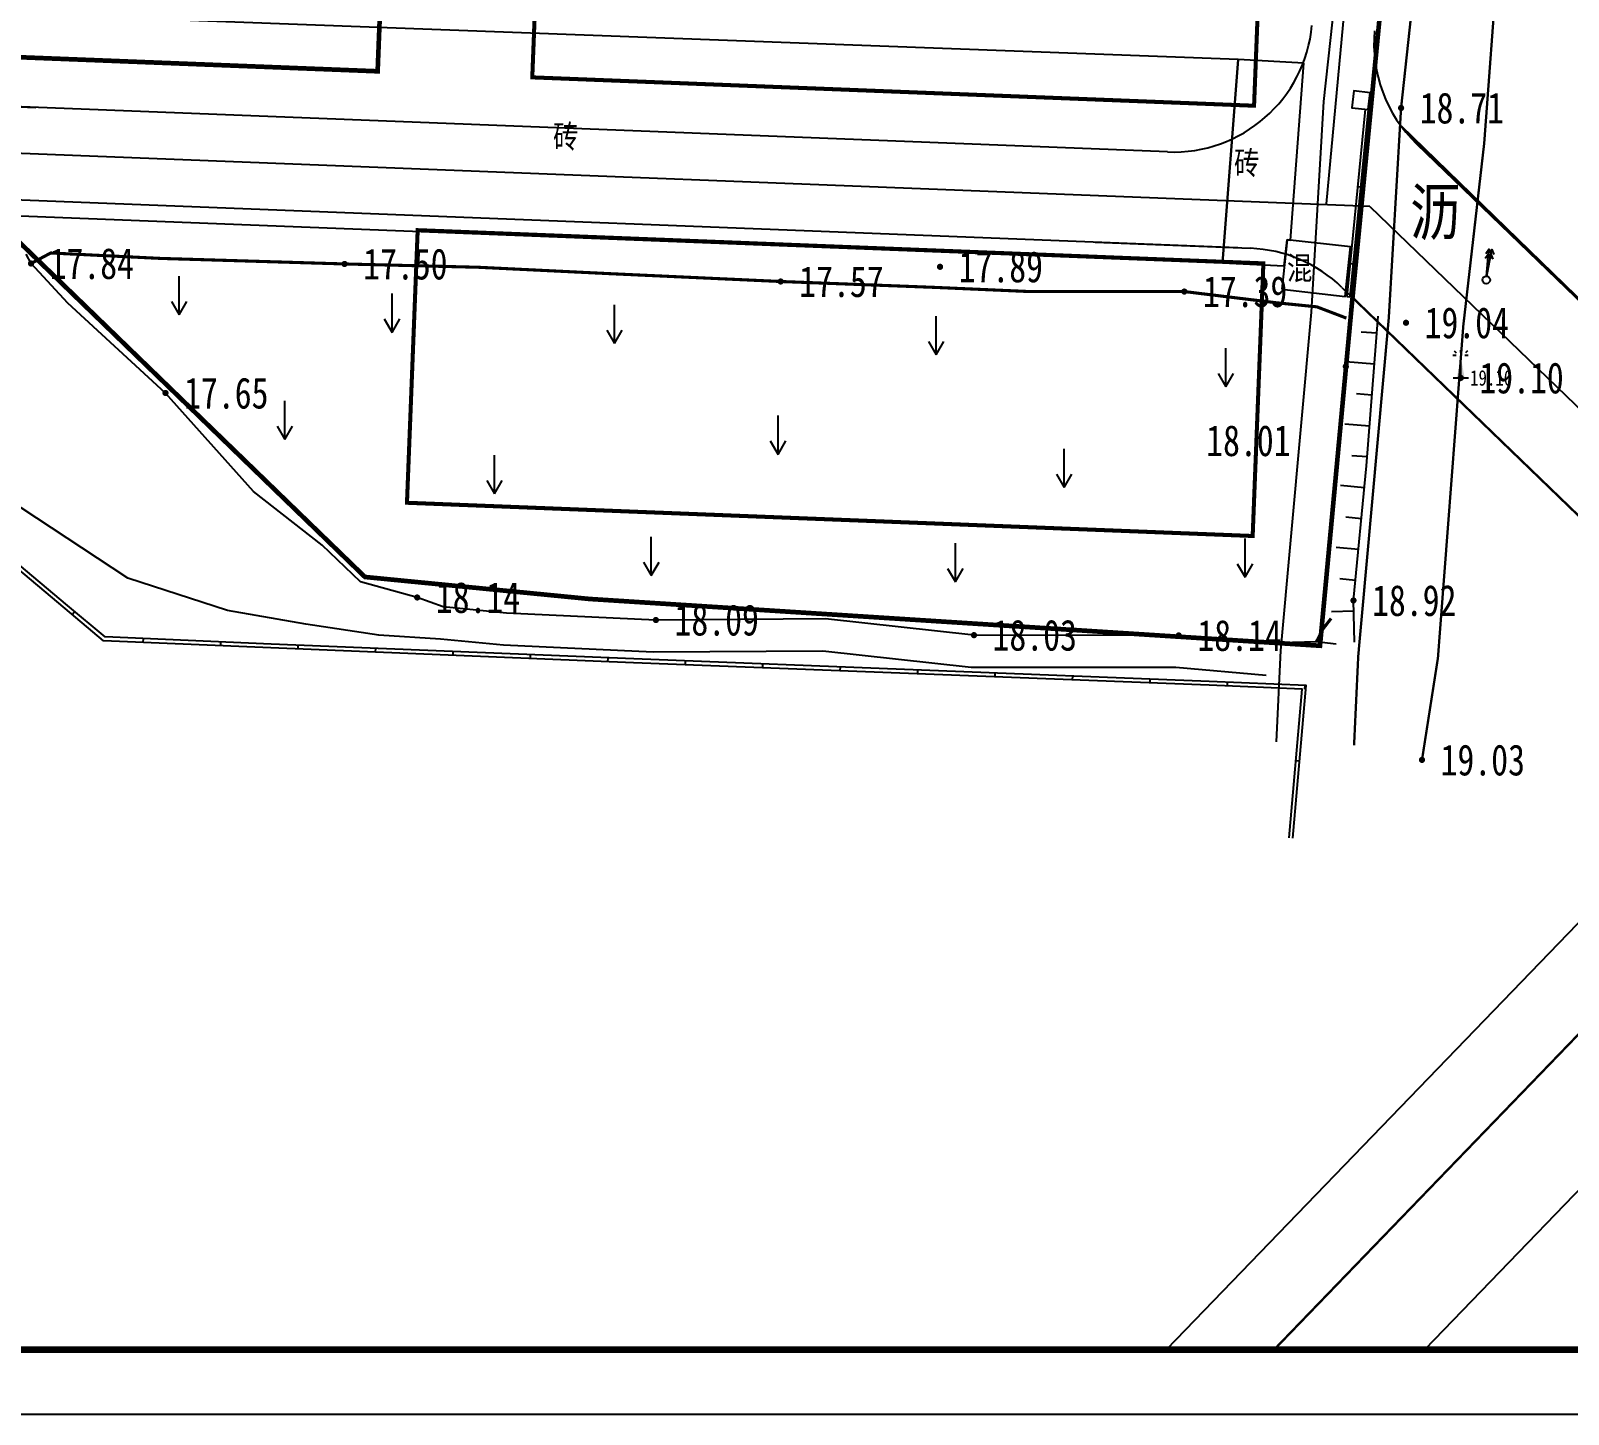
# Model space of a CAD drawing. Extents: x -21908402 to 1987571, y 88493 to 5079726.
# Drawn here: x 1891021 to 1914826, y 403493 to 424913 of the extents above; entities that cross this region are included whole.
import ezdxf
from ezdxf.enums import TextEntityAlignment as Align

# ---------------------------------------------------------------- set-up
doc = ezdxf.new("R2010")
doc.units = 0
doc.header["$LTSCALE"] = 1000
doc.linetypes.add('DOTE', pattern=[2.4200000000000004, 2, -0.2, 0.02, -0.2])
doc.linetypes.add('X4', pattern=[1.6, 0, -1.6])
doc.layers.add('ASSIST', color=7, linetype='Continuous', plot=False)
for name, color, linetype in [('DLSS', 4, 'Continuous'), ('DMTZ', 3, 'Continuous'), ('GCD', 251, 'Continuous'), ('GXYZ', 2, 'Continuous'), ('JJ', 2, 'Continuous'), ('JMD', 6, 'Continuous'), ('PUB_TEXT', 7, 'Continuous'), ('PUB_TITLE', 4, 'Continuous'), ('RD-中线', 1, 'Continuous'), ('RD-红线', 7, 'Continuous'), ('SXSS', 5, 'Continuous'), ('TK', 7, 'Continuous'), ('ZBTZ', 250, 'Continuous'), ('报批', 7, 'Continuous'), ('道路中心线', 1, 'DOTE')]:
    doc.layers.add(name, color=color, linetype=linetype)
doc.styles.add('HZ', font='simhei.ttf', dxfattribs={"width": 0.8})
doc.styles.get("Standard").update_dxf_attribs({"font": 'tssdeng.shx', "width": 0.7, "bigfont": 'hztxt.shx'})
doc.dimstyles.get("Standard").update_dxf_attribs({"dimscale": 100, "dimtxt": 3.5, "dimasz": 1, "dimexe": 2.5, "dimexo": 3, "dimgap": 1.5, "dimtad": 1, "dimdec": 0, "dimzin": 0, "dimdsep": 46, "dimtxsty": 'Standard', "dimblk": 'ARCHTICK', "dimcen": 0.09, "dimadec": 0, "dimazin": 0, "dimtfac": 1, "dimtdec": 0, "dimtix": 1, "dimtmove": 2, "dimatfit": 3, "dimfxl": 1, "dimtolj": 1, "dimtzin": 0, "dimarcsym": 0})

# ---------------------------------------------------------------- blocks, each defined once
blk = doc.blocks.new('gc056')
for p, q in [((-1.010773061150472, 2.948453608247423), (-0.6020277997430346, 2.948453608247423)), ((-0.8472749565874969, 3.498281786941581), (-0.6020277997430346, 3.223367697594502)), ((0, 3.257731958762887), (0, 3.56872852233677)), ((0, 0), (0, 2.742268041237113)), ((0.54245893219779, 2.948453608247423), (0.9512041936052271, 2.948453608247423)), ((0.8472749565874969, 3.498281786941581), (0.6020277997430346, 3.223367697594502)), ((-1, 0), (1, 0))]:
    blk.add_line(p, q)
blk.add_solid([(-0.5, 0), (0, 2.742268041237113), (0.5, 0)])
blk = doc.blocks.new('gc013a')
at = {"linetype": 'Continuous'}
blk.add_line((0.5, 0), (4, 0), dxfattribs=at)
at = {"linetype": 'Continuous', "flags": 128}
for points in [[(2.771799785178776, 0.35355), (3.384166348194753, 0), (2.771799785178776, -0.35355)], [(3.387748909760055, 0.35355), (4, 0), (3.387748909760055, -0.35355)]]:
    blk.add_lwpolyline(points, dxfattribs=at)
blk = doc.blocks.new('gc170')
at = {"linetype": 'Continuous'}
blk.add_circle((0, 0), 0.5, dxfattribs=at)
blk = doc.blocks.new('GC200')
at = {"linetype": 'Continuous', "const_width": 0.2, "flags": 128}
blk.add_lwpolyline([(-0.1, 0, 1), (0.1, 0, 1)], format="xyb", close=True, dxfattribs=at)
blk = doc.blocks.new('gc120')
at = {"color": 251}
for p, q in [((0, 0), (0, 2.5)), ((-0.5000000000000006, 0.8660254037844382), (0, 0)), ((0, 0), (0.5000000000000002, 0.8660254037844385))]:
    blk.add_line(p, q, dxfattribs=at)
blk = doc.blocks.new('dxt')
at = {"color": 251, "linetype": 'Continuous', "flags": 128}
for points in [[(40393433.67903597, 3421924.900648416), (40393432.48490972, 3421912.824469824)], [(40393432.48490972, 3421912.824469824), (40393432.68393905, 3421912.804789248)]]:
    blk.add_lwpolyline(points, dxfattribs=at)
at = {"layer": 'ASSIST', "color": 251, "linetype": 'X4', "elevation": 18.193, "flags": 128}
blk.add_lwpolyline([(40393432.462, 3421911.432), (40393432.425, 3421908.307), (40393432.512, 3421906.748), (40393431.475, 3421892.054), (40393430.959, 3421891.386), (40393430.523, 3421890.542)], dxfattribs=at)
at = {"layer": 'DLSS', "color": 251, "linetype": 'Continuous', "const_width": 0.15, "flags": 128}
for points, elevation in [([(40393445.15730781, 3421970.347067747), (40393444.452, 3421963.686), (40393442.525, 3421938.454), (40393441.353, 3421922.709), (40393440.006, 3421910.954), (40393438.368, 3421889.509), (40393437.34, 3421882.929)], 18.937), ([(40393432.958, 3421883.866), (40393433.228, 3421889.646), (40393435.19791991, 3421911.436473823), (40393435.991, 3421924.988), (40393437.423, 3421938.208), (40393438.394, 3421955.72), (40393438.581, 3421962.905)], 18.912)]:
    blk.add_lwpolyline(points, dxfattribs=dict(at, elevation=elevation))
at = {"layer": 'DMTZ', "color": 251, "linetype": 'Continuous'}
for p, q in [((40393434.42374136, 3421910.450953614, 18.968), (40393433.42673621, 3421910.528288795, 18.968)), ((40393434.269071, 3421908.456943314, 18.968), (40393432.42846574, 3421908.599714432, 18.968)), ((40393434.11440064, 3421906.462933013, 18.968), (40393433.11739549, 3421906.540268194, 18.968)), ((40393433.95973027, 3421904.468922712, 18.968), (40393432.35991628, 3421904.593016258, 18.968)), ((40393433.80505992, 3421902.474912412, 18.968), (40393432.80805476, 3421902.552247592, 18.968)), ((40393433.62344444, 3421900.483251024, 18.968), (40393432.08041847, 3421900.632610532, 18.968)), ((40393433.43075206, 3421898.492555254, 18.968), (40393432.43540418, 3421898.588901442, 18.968)), ((40393433.23805968, 3421896.501859484, 18.968), (40393431.79873126, 3421896.641181434, 18.968)), ((40393433.04536731, 3421894.511163714, 18.968), (40393432.05001943, 3421894.607509903, 18.968)), ((40393432.93683014, 3421892.517419832, 18.968), (40393431.50527094, 3421892.482930823, 18.968))]:
    blk.add_line(p, q, dxfattribs=at)
at = {"layer": 'DMTZ', "color": 251, "linetype": 'Continuous', "elevation": 18.968, "flags": 128}
blk.add_lwpolyline([(40393432.985, 3421890.518), (40393432.92, 3421893.216), (40393433.76, 3421901.894), (40393434.51, 3421911.563)], dxfattribs=at)
at = {"layer": 'JJ', "color": 251, "linetype": 'Continuous', "elevation": 18.912, "flags": 128}
blk.add_lwpolyline([(40393427.9634463, 3421884.099309605), (40393428.23851912, 3421889.987905452), (40393430.21109103, 3421911.807714526), (40393431.0067636, 3421925.403539211), (40393432.43793771, 3421938.615914696), (40393433.39760309, 3421955.9234946), (40393433.58269258, 3421963.035088167)], dxfattribs=at)
at = {"layer": 'JMD', "color": 251, "linetype": 'Continuous'}
for p, q in [((40393433.18702157, 3421919.92491512), (40393433.3860509, 3421919.905234544)), ((40393432.69500718, 3421914.949181824), (40393432.89403651, 3421914.929501248)), ((40393350.43335357, 3421892.499542173), (40393350.2727005, 3421892.307994287)), ((40393354.83497389, 3421890.756923367), (40393354.82435463, 3421890.507149007)), ((40393359.83046111, 3421890.544538142), (40393359.81984185, 3421890.294763781)), ((40393364.82605939, 3421890.334813301), (40393364.8158227, 3421890.085022968)), ((40393369.82186604, 3421890.130079376), (40393369.81162934, 3421889.880289043)), ((40393374.81767268, 3421889.925345451), (40393374.80743598, 3421889.675555119)), ((40393379.81347933, 3421889.720611527), (40393379.80324263, 3421889.470821194)), ((40393384.80928597, 3421889.515877602), (40393384.79904927, 3421889.266087269)), ((40393389.805348, 3421889.317525611), (40393389.79559217, 3421889.067716036)), ((40393394.8015395, 3421889.122409187), (40393394.79178368, 3421888.872599612)), ((40393399.79773101, 3421888.927292764), (40393399.78797519, 3421888.677483189)), ((40393404.79392252, 3421888.732176341), (40393404.7841667, 3421888.482366765)), ((40393409.79011403, 3421888.537059917), (40393409.78035821, 3421888.287250342)), ((40393414.78630554, 3421888.341943494), (40393414.77654971, 3421888.092133918)), ((40393419.78249704, 3421888.14682707), (40393419.77274122, 3421887.897017495)), ((40393424.77854901, 3421887.948268554), (40393424.76805173, 3421887.698489037)), ((40393429.77413934, 3421887.738322843), (40393429.76364206, 3421887.488543327)), ((40393429.44800937, 3421882.85577783), (40393429.19897048, 3421882.877678298))]:
    blk.add_line(p, q, dxfattribs=at)
at = {"layer": 'JMD', "color": 251, "linetype": 'Continuous', "flags": 128}
for points in [[(40393341.65521368, 3421931.232171472), (40393340.833, 3421918.259), (40393424.479, 3421915.006), (40393425.471, 3421928.106)], [(40393429.728, 3421927.885), (40393425.471, 3421928.106), (40393424.479, 3421915.006), (40393428.45768408, 3421914.79944863), (40393428.63953506, 3421916.488971109), (40393428.86316012, 3421916.464231444)], [(40393433.992, 3421925.962), (40393432.944, 3421926.086), (40393432.814, 3421925.003), (40393433.862, 3421924.879)], [(40393428.295, 3421913.288), (40393432.38946494, 3421912.835028891), (40393432.734, 3421916.036), (40393428.63953506, 3421916.488971109)]]:
    blk.add_lwpolyline(points, close=True, dxfattribs=at)
for points in [[(40393433.67903597, 3421924.900648416), (40393432.48490972, 3421912.824469824)], [(40393433.8780653, 3421924.88096784), (40393432.68393905, 3421912.804789248)], [(40393428.76096111, 3421877.896900469), (40393429.60503591, 3421887.495208941), (40393423.60887343, 3421887.747204904), (40393386.48000373, 3421889.197199815), (40393363.07857201, 3421890.156217507), (40393352.29146638, 3421890.614835809), (40393349.80834693, 3421892.697452114), (40393339.60533983, 3421901.255458078), (40393328.7342499, 3421910.382533542)], [(40393429.01, 3421877.875), (40393429.877, 3421887.734), (40393423.619, 3421887.997), (40393386.49, 3421889.447), (40393363.089, 3421890.406), (40393352.387, 3421890.861), (40393349.969, 3421892.889), (40393339.766, 3421901.447), (40393328.895, 3421910.574)]]:
    blk.add_lwpolyline(points, dxfattribs=at)
at = {"layer": 'SXSS', "color": 251, "linetype": 'Continuous', "elevation": 18.056, "flags": 128}
for points in [[(40393431.808, 3421890.395), (40393430.523, 3421890.542), (40393427.469, 3421890.457), (40393421.647, 3421890.961), (40393408.437, 3421890.979), (40393398.867, 3421892.021), (40393387.921, 3421891.955), (40393378.277, 3421892.402), (40393374.2, 3421892.806), (40393372.519, 3421893.409), (40393368.866, 3421894.428), (40393366.393, 3421896.793), (40393361.948, 3421900.252), (40393356.281, 3421906.598), (40393349.972, 3421912.401), (40393347.607, 3421914.954), (40393347.299, 3421915.564)], [(40393427.28548948, 3421888.37853956), (40393421.46348948, 3421888.88253956), (40393408.25348948, 3421888.90053956), (40393398.68348948, 3421889.94253956), (40393387.73748948, 3421889.87653956), (40393378.09348948, 3421890.32353956), (40393374.01648948, 3421890.72753956), (40393370.04584744, 3421890.981793124), (40393365.32369282, 3421891.69515121), (40393360.27208512, 3421892.573130204), (40393353.84775842, 3421894.658330989), (40393346.96794206, 3421899.182710558), (40393342.63014812, 3421903.79210187), (40393337.13927026, 3421907.743008569), (40393332.414917, 3421910.874384484), (40393329.7243866, 3421914.441175404), (40393325.48625587, 3421918.349028762), (40393322.68590746, 3421921.586577375), (40393321.43575788, 3421923.785977952), (40393319.49086209, 3421926.548011413), (40393317.72740389, 3421929.413250643), (40393315.44336621, 3421933.494223925), (40393313.09011556, 3421936.952675818), (40393311.22135858, 3421939.996113287)]]:
    blk.add_lwpolyline(points, dxfattribs=at)
at = {"layer": 'ZBTZ', "color": 251, "linetype": 'Continuous', "const_width": 0.2, "flags": 128}
for points, elevation in [([(40393432.462, 3421911.432), (40393430.557, 3421912.158), (40393427.921, 3421912.424), (40393422.008, 3421913.144), (40393411.849, 3421913.152), (40393405.863, 3421913.415), (40393395.965, 3421913.793), (40393384.947, 3421914.298), (40393376.478, 3421914.71), (40393367.834, 3421914.925), (40393355.941, 3421915.283), (40393348.878, 3421915.632), (40393347.607, 3421914.954)], 18.193), ([(40393431.475, 3421892.054), (40393430.959, 3421891.386), (40393430.523, 3421890.542)], 18.143)]:
    blk.add_lwpolyline(points, dxfattribs=dict(at, elevation=elevation))
at = {"layer": 'DLSS', "color": 251, "linetype": 'Continuous', "xscale": 0.5, "yscale": 0.5}
blk.add_blockref('gc056', (40393439.842, 3421907.576, 19.101), dxfattribs=at)
at = {"layer": 'GCD', "color": 251, "linetype": 'Continuous'}
ref = blk.add_blockref('GC200', (40393435.991, 3421924.988, 18.71), dxfattribs=at)
ref.add_attrib('height', '18.71', dxfattribs={"linetype": 'Continuous', "height": 2, "style": 'HZ', "width": 0.8}).set_placement((40393437.191, 3421924.988, 18.71), align=Align.MIDDLE_LEFT)
ref = blk.add_blockref('GC200', (40393347.607, 3421914.954, 17.843), dxfattribs=at)
ref.add_attrib('height', '17.84', dxfattribs={"linetype": 'Continuous', "height": 2, "style": 'HZ', "width": 0.8}).set_placement((40393348.807, 3421914.954, 17.843), align=Align.MIDDLE_LEFT)
ref = blk.add_blockref('GC200', (40393367.834, 3421914.925, 17.497), dxfattribs=at)
ref.add_attrib('height', '17.50', dxfattribs={"linetype": 'Continuous', "height": 2, "style": 'HZ', "width": 0.8}).set_placement((40393369.034, 3421914.925, 17.497), align=Align.MIDDLE_LEFT)
ref = blk.add_blockref('GC200', (40393406.25, 3421914.741, 17.886), dxfattribs=at)
ref.add_attrib('height', '17.89', dxfattribs={"linetype": 'Continuous', "height": 2, "style": 'HZ', "width": 0.8}).set_placement((40393407.45, 3421914.741, 17.886), align=Align.MIDDLE_LEFT)
ref = blk.add_blockref('GC200', (40393395.965, 3421913.793, 17.566), dxfattribs=at)
ref.add_attrib('height', '17.57', dxfattribs={"linetype": 'Continuous', "height": 2, "style": 'HZ', "width": 0.8}).set_placement((40393397.165, 3421913.793, 17.566), align=Align.MIDDLE_LEFT)
ref = blk.add_blockref('GC200', (40393422.008, 3421913.144, 17.386), dxfattribs=at)
ref.add_attrib('height', '17.39', dxfattribs={"linetype": 'Continuous', "height": 2, "style": 'HZ', "width": 0.8}).set_placement((40393423.208, 3421913.144, 17.386), align=Align.MIDDLE_LEFT)
ref = blk.add_blockref('GC200', (40393436.31, 3421911.132, 19.035), dxfattribs=at)
ref.add_attrib('height', '19.04', dxfattribs={"linetype": 'Continuous', "height": 2, "style": 'HZ', "width": 0.8}).set_placement((40393437.51, 3421911.132, 19.035), align=Align.MIDDLE_LEFT)
ref = blk.add_blockref('GC200', (40393432.425, 3421908.307, 18.008), dxfattribs=at)
ref.add_attrib('height', '18.01', dxfattribs={"linetype": 'Continuous', "height": 2, "style": 'HZ', "width": 0.8}).set_placement((40393423.42055862, 3421903.52885475, 18.008), align=Align.MIDDLE_LEFT)
ref = blk.add_blockref('GC200', (40393439.842, 3421907.576, 19.101), dxfattribs=at)
ref.add_attrib('height', '19.10', dxfattribs={"linetype": 'Continuous', "height": 2, "style": 'HZ', "width": 0.8}).set_placement((40393441.042, 3421907.576, 19.101), align=Align.MIDDLE_LEFT)
ref = blk.add_blockref('GC200', (40393356.281, 3421906.598, 17.654), dxfattribs=at)
ref.add_attrib('height', '17.65', dxfattribs={"linetype": 'Continuous', "height": 2, "style": 'HZ', "width": 0.8}).set_placement((40393357.481, 3421906.598, 17.654), align=Align.MIDDLE_LEFT)
ref = blk.add_blockref('GC200', (40393439.842, 3421907.576, 19.101), dxfattribs=dict(at, xscale=0.5, yscale=0.5, zscale=0.5))
ref.add_attrib('height', '19.10', dxfattribs={"linetype": 'Continuous', "height": 1, "style": 'HZ', "width": 0.8}).set_placement((40393440.442, 3421907.576, 19.101), align=Align.MIDDLE_LEFT)
ref = blk.add_blockref('GC200', (40393372.519, 3421893.409, 18.14), dxfattribs=at)
ref.add_attrib('height', '18.14', dxfattribs={"linetype": 'Continuous', "height": 2, "style": 'HZ', "width": 0.8}).set_placement((40393373.719, 3421893.409, 18.14), align=Align.MIDDLE_LEFT)
ref = blk.add_blockref('GC200', (40393432.92, 3421893.216, 18.924), dxfattribs=at)
ref.add_attrib('height', '18.92', dxfattribs={"linetype": 'Continuous', "height": 2, "style": 'HZ', "width": 0.8}).set_placement((40393434.12, 3421893.216, 18.924), align=Align.MIDDLE_LEFT)
ref = blk.add_blockref('GC200', (40393387.921, 3421891.955, 18.09), dxfattribs=at)
ref.add_attrib('height', '18.09', dxfattribs={"linetype": 'Continuous', "height": 2, "style": 'HZ', "width": 0.8}).set_placement((40393389.121, 3421891.955, 18.09), align=Align.MIDDLE_LEFT)
ref = blk.add_blockref('GC200', (40393408.437, 3421890.979, 18.028), dxfattribs=at)
ref.add_attrib('height', '18.03', dxfattribs={"linetype": 'Continuous', "height": 2, "style": 'HZ', "width": 0.8}).set_placement((40393409.637, 3421890.979, 18.028), align=Align.MIDDLE_LEFT)
ref = blk.add_blockref('GC200', (40393421.647, 3421890.961, 18.144), dxfattribs=at)
ref.add_attrib('height', '18.14', dxfattribs={"linetype": 'Continuous', "height": 2, "style": 'HZ', "width": 0.8}).set_placement((40393422.847, 3421890.961, 18.144), align=Align.MIDDLE_LEFT)
ref = blk.add_blockref('GC200', (40393437.34, 3421882.929, 19.034), dxfattribs=at)
ref.add_attrib('height', '19.03', dxfattribs={"linetype": 'Continuous', "height": 2, "style": 'HZ', "width": 0.8}).set_placement((40393438.54, 3421882.929, 19.034), align=Align.MIDDLE_LEFT)
at = {"layer": 'GXYZ', "color": 251, "linetype": 'Continuous', "yscale": 0.5}
for xscale, rotation in [(0.5000000000670224, 85.24859304531716), (0.5000000000893524, 79.60688236760132)]:
    blk.add_blockref('gc013a', (40393441.485, 3421913.895), dxfattribs=dict(at, xscale=xscale, rotation=rotation))
at = {"layer": 'GXYZ', "color": 251, "linetype": 'Continuous', "xscale": 0.5, "yscale": 0.5}
blk.add_blockref('gc170', (40393441.485, 3421913.895), dxfattribs=at)
at = {"layer": 'ZBTZ', "color": 251, "linetype": 'Continuous'}
for p in [(40393357.16441067, 3421911.643072471), (40393370.895789, 3421910.508120127), (40393385.24662875, 3421909.785877404), (40393405.99856161, 3421909.063635272), (40393424.68562549, 3421907.000085394), (40393363.97847759, 3421903.595227772), (40393395.79748334, 3421902.643172201), (40393377.50336973, 3421900.087193039), (40393414.25803751, 3421900.49990266), (40393387.62122842, 3421894.82514035), (40393407.23748299, 3421894.412430729), (40393425.92454688, 3421894.72196324)]:
    blk.add_blockref('gc120', p, dxfattribs=at)
at = {"layer": 'JMD', "color": 251, "linetype": 'Continuous', "style": 'HZ', "width": 0.8}
for s, p in [('砖', (40393382.92533752, 3421923.15066107)), ('砖', (40393426.8535, 3421921.4455)), ('混', (40393430.2645, 3421914.662))]:
    blk.add_text(s, height=1.5, dxfattribs=at).set_placement(p, align=Align.MIDDLE_RIGHT)
at = {"layer": 'TK', "color": 251, "linetype": 'Continuous', "style": 'HZ', "width": 0.8}
blk.add_text('沥', height=3, dxfattribs=at).set_placement((40393438.207815, 3421918.292232777), align=Align.MIDDLE)
blk = doc.blocks.new('GGGGGGGGGGGGGGGG')
at = {"linetype": 'Continuous'}
blk.add_line((40393801.58857594, 3421844.93128222), (40393862.74668719, 3421844.931282236), dxfattribs=at)
at = {"color": 1, "linetype": 'Continuous', "const_width": 0.3, "flags": 128}
blk.add_lwpolyline([(40393813.56646143, 3421912.50167766), (40393818.36175537, 3421962.029440492), (40393739.70265271, 3421965.155604403), (40393736.84765106, 3421966.285611761), (40393725.73682307, 3421966.559321928), (40393704.77899766, 3421967.075608325), (40393679.36257429, 3421967.701730344), (40393686.98855607, 3421953.508695178), (40393695.53223233, 3421941.866599773), (40393696.02282602, 3421939.762850659), (40393699.04854217, 3421938.430649851), (40393702.97853763, 3421933.499635004), (40393708.26052488, 3421923.616610631), (40393713.30652304, 3421919.263594369), (40393719.67752601, 3421916.381577459), (40393721.14353184, 3421918.260577086), (40393725.83229461, 3421918.076355486), (40393749.88605648, 3421894.777614682), (40393764.37015232, 3421893.359213618), (40393811.49749194, 3421890.34)], close=True, dxfattribs=at)
at = {"color": 6, "linetype": 'Continuous', "const_width": 0.3}
blk.add_lwpolyline([(40393718.42981619, 3421928.666884806), (40393724.82488201, 3421928.415621649), (40393731.21994783, 3421928.164358492), (40393737.61501364, 3421927.913095335), (40393744.01007947, 3421927.661832178), (40393750.704914, 3421927.39879106), (40393751.02291893, 3421935.492546237), (40393751.33307189, 3421943.386455607), (40393751.64322485, 3421951.280364977), (40393751.96122978, 3421959.374120154), (40393745.26639525, 3421959.637161271), (40393738.87132943, 3421959.888424429), (40393732.47626361, 3421960.139687585), (40393726.08119779, 3421960.390950742), (40393719.68613197, 3421960.642213899), (40393713.39098906, 3421960.889551069), (40393707.19576904, 3421961.132962252), (40393701.00054903, 3421961.376373435), (40393700.6825441, 3421953.282618259), (40393700.36453917, 3421945.188863082), (40393706.55975918, 3421944.945451899), (40393712.35528758, 3421944.717744663), (40393712.0529866, 3421937.0236811), (40393711.73498166, 3421928.929925923)], close=True, dxfattribs=at)
at = {"color": 252, "linetype": 'Continuous', "flags": 128}
blk.add_lwpolyline([(40393813.56646129, 3421912.501676773), (40393811.49749195, 3421890.34), (40393764.37015231, 3421893.359213619), (40393749.88605649, 3421894.777614682), (40393725.83229462, 3421918.076355485)], dxfattribs=at)
at = {"layer": 'DLSS', "color": 252, "linetype": 'Continuous'}
for p, q in [((40393801.662788, 3421922.194178926), (40393718.22335125, 3421925.472527949, 18.09500000000001)), ((40393806.20076147, 3421916.011251849), (40393717.75230843, 3421919.486405933)), ((40393796.9838057, 3421916.373387538), (40393807.01844625, 3421915.979124881))]:
    blk.add_line(p, q, dxfattribs=at)
at = {"layer": 'DLSS', "linetype": 'Continuous'}
blk.add_line((40393817.72770814, 3421922.715171347), (40393845.36243562, 3421896.041199259), dxfattribs=at)
at = {"layer": 'DLSS', "color": 4, "linetype": 'Continuous'}
blk.add_line((40393812.91550794, 3421913.46159392), (40393838.4175307, 3421888.846180441), dxfattribs=at)
at = {"layer": 'DLSS', "color": 252, "linetype": 'Continuous', "elevation": 18.09500000000001, "flags": 128}
blk.add_lwpolyline([(40393705.47487899, 3421936.884252122), (40393710.6607815, 3421929.372440137, 0.2360679765849077), (40393717.71389499, 3421925.492544568), (40393728.65573358, 3421925.062637951)], format="xyb", dxfattribs=at)
at = {"layer": 'DLSS', "color": 4, "linetype": 'Continuous', "const_width": 0.15, "flags": 128}
for points in [[(40393816.73217465, 3421923.852495983), (40393845.36231542, 3421896.041315272, 0.4142135623914245), (40393858.0882463, 3421896.266445074), (40393862.74668719, 3421901.092675833)], [(40393813.59582249, 3421912.804931344), (40393838.41742594, 3421888.846281564, -0.4142135623356407), (40393838.64255574, 3421876.120350692), (40393825.29648905, 3421862.293579231)]]:
    blk.add_lwpolyline(points, format="xyb", dxfattribs=at)
blk.add_lwpolyline([(40393808.53781372, 3421844.931282229), (40393837.30751301, 3421874.737221781)], dxfattribs=at)
at = {"layer": 'DLSS', "color": 252, "linetype": 'Continuous'}
for centre, start, end in [((40393802.01612683, 3421931.187240233), 267.7499966987714, 354.7306587496847), ((40393823.97810867, 3421929.190701689), 174.7488198277079, 226.0134929235396), ((40393806.6651074, 3421906.986063565), 46.01349292353955, 87.74999669877134)]:
    blk.add_arc(centre, 9, start, end, dxfattribs=at)
at = {"layer": 'PUB_TEXT', "color": 252, "linetype": 'Continuous', "const_width": 0.26}
for points in [[(40393761.93697201, 3421958.982171619), (40393808.50104501, 3421957.152661639), (40393807.24472914, 3421925.177332549), (40393760.68065615, 3421927.006842536)], [(40393753.28790832, 3421917.150994552), (40393807.84581368, 3421915.007408153), (40393807.15484077, 3421897.420977121), (40393752.59693541, 3421899.56456352)]]:
    blk.add_lwpolyline(points, close=True, dxfattribs=at)
at = {"layer": 'RD-中线', "linetype": 'Continuous', "flags": 128}
blk.add_lwpolyline([(40393862.74668719, 3421891.013321771), (40393818.2667466, 3421844.931282228)], dxfattribs=at)
at = {"layer": 'RD-红线', "color": 252, "linetype": 'Continuous'}
blk.add_line((40393822.68707472, 3421866.789716426), (40393801.58857595, 3421844.931282227), dxfattribs=at)
at = {"layer": 'RD-红线', "linetype": 'Continuous'}
blk.add_lwpolyline([(40393840.64418779, 3421885.393617056), (40393822.68707472, 3421866.789716426)], dxfattribs=at)
at = {"layer": '报批', "color": 252}
blk.add_lwpolyline([(40393725.83229462, 3421918.076355485), (40393721.14353184, 3421918.260577085), (40393719.67752602, 3421916.38157746), (40393713.30652305, 3421919.263594373), (40393708.26052488, 3421923.616610633), (40393702.97853763, 3421933.499635038), (40393699.04854218, 3421938.430649851), (40393696.02282604, 3421939.762850656), (40393695.53223233, 3421941.866599785), (40393686.98855605, 3421953.508695218), (40393679.3625743, 3421967.701730344), (40393704.77899767, 3421967.075608324), (40393725.73682308, 3421966.559321927), (40393736.84765106, 3421966.285611761), (40393739.70265273, 3421965.155604402), (40393818.36175537, 3421962.029440491), (40393813.56646129, 3421912.501676773)], dxfattribs=at)
at = {"layer": '道路中心线', "color": 252, "linetype": 'DOTE'}
for p, q in [((40393811.92418461, 3421918.841405952), (40393815.72670939, 3421960.071233109)), ((40393814.70944943, 3421918.679258798, -35.4531399040437), (40393713.62336465, 3421922.650947485))]:
    blk.add_line(p, q, dxfattribs=at)
at = {"layer": '道路中心线', "linetype": 'DOTE'}
blk.add_line((40393814.70944943, 3421918.679258795), (40393853.40192462, 3421881.331975242), dxfattribs=at)
at = {"linetype": 'Continuous'}
blk.add_blockref('dxt', (380.7380435317755, 0.04576130816712976), dxfattribs=at)

msp = doc.modelspace()

# ---------------------------------------------------------------- linework, layer by layer
at = {"layer": 'PUB_TITLE'}
msp.add_lwpolyline([(1868770.628785893, 403492.6658844135), (1928170.628785893, 403492.6658844135), (1928170.628785893, 445492.6658844135), (1868770.628785893, 445492.6658844135)], close=True, dxfattribs=at)
at = {"layer": 'PUB_TITLE', "const_width": 100}
msp.add_lwpolyline([(1871270.628785893, 404492.6658844135), (1927170.628785893, 404492.6658844135), (1927170.628785893, 444492.6658844135), (1871270.628785893, 444492.6658844135)], close=True, dxfattribs=at)

# ---------------------------------------------------------------- block references
at = {"linetype": 'Continuous', "xscale": 240, "yscale": 240, "zscale": 240}
msp.add_blockref('GGGGGGGGGGGGGGGG', (-9692603777.626139, -820838290.8418523), dxfattribs=at)

doc.saveas('drawing.dxf')
